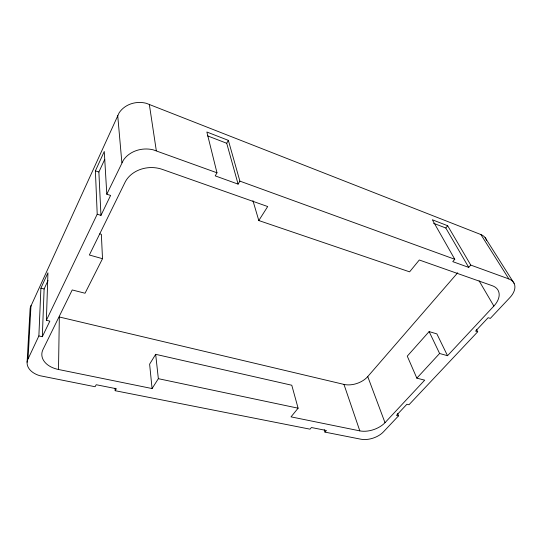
<?xml version="1.0" encoding="UTF-8"?>
<svg xmlns="http://www.w3.org/2000/svg" width="542" height="542" viewBox="0 0 542 542"><rect width="100%" height="100%" fill="white"/><g stroke="black" fill="none" stroke-linecap="round" stroke-linejoin="round"><path stroke-width="0.81" d="M252.945 200.682L258.805 220.54L409.603 271.847L419.298 259.997L492.292 285.729A22.161 13.746 -26.8 0 1 493.864 306.061L447.523 355.708L436.879 333.892L429.122 331.589L407.266 356.148L416.845 378.153L424.698 380.166L385.003 422.685A18.97 10.887 -18.6 0 1 359.82 430.876L291.02 416.859L298.107 408.194L291.779 385.24L155.669 354.326L158.352 378.682L152.078 388.553L58.509 369.495L59.329 316.989L343.967 384.407A17.913 11.104 -18.9 0 0 367.74 376.588L457.712 272.755M38.875 335.945L42.317 336.711L49.857 321.108L46.375 320.295L47.947 272.789L40.901 288.175L38.875 335.945L27.405 360.342A21.998 14.343 -0.9 0 0 39.803 375.687L95.08 386.737L96.225 384.732L116.354 388.729L115.182 390.707L310.024 429.169L311.426 427.523L326.392 430.497L324.97 432.116L360.925 439.216A16.897 9.553 -18.4 0 0 383.39 431.92L398.56 415.822L397.645 413.499M42.317 336.711L44.119 288.988L48.014 280.546M27.1 362.232L30.074 309.191A20.501 14.268 1 0 1 30.366 307.321L119.091 112.899A23.767 20.901 2.3 0 1 146.32 103.305L480.903 234.557A18.956 12.541 -29.1 0 1 486.601 240.56M28.069 358.486L30.989 305.492M95.392 170.845L104.281 151.475L106.801 194.219L110.595 195.445L100.954 215.384L97.214 214.225L95.392 170.845L98.881 172.017L100.954 215.384M98.881 172.017L104.721 159.395M46.375 320.295L97.214 214.225M106.801 194.219L123.4 160.147A25.806 21.653 -1.8 0 1 153.081 149.788L216.983 172.796L215.228 175.872L238.101 184.131L239.889 181.123L228.358 140.371L206.861 132.004L216.983 172.796M99.775 233.873L101.361 234.34L102.506 258.697L85.047 293.236L72.215 289.95L43.035 349.414A24.309 16.104 -1.6 0 0 58.509 369.495M238.101 184.131L226.719 143.278L228.358 140.371M155.669 354.326L149.619 364.163L152.078 388.553M258.805 220.54L267.694 206.543L162.295 169.382A27.879 22.913 -3.3 0 0 125.026 182.329L89.362 255.004L102.506 258.697M468.728 267.402L445.802 228.013L447.658 225.736L432.326 219.767L454.779 259.272L452.766 261.644L468.728 267.402L470.754 265.085L508.87 278.947A20.244 12.473 -27.7 0 1 509.88 297.612L490.314 318.391L488.159 317.693L475.578 331.094L477.719 331.758L408.993 404.738L406.9 404.251L396.473 415.355L398.56 415.822M416.845 378.153L439.609 353.479L447.523 355.708M158.352 378.682L298.107 408.194M40.901 288.175L44.119 288.988M239.889 181.123L454.779 259.272M433.539 223.263L445.802 228.013M207.559 135.866L226.719 143.278M485.131 237.613L514.094 283.344M480.903 234.557L508.87 278.947M447.658 225.736L470.754 265.085M479.067 280.783L493.864 306.061M476.526 329.563L477.719 331.758M429.122 331.589L439.609 353.479M367.74 376.588L385.003 422.685M343.967 384.407L359.82 430.876M324.245 429.691L324.97 432.116M149.307 104.254L156.32 150.737M117.702 115.378L121.882 162.749M115.04 388.201L115.182 390.707"/></g></svg>
